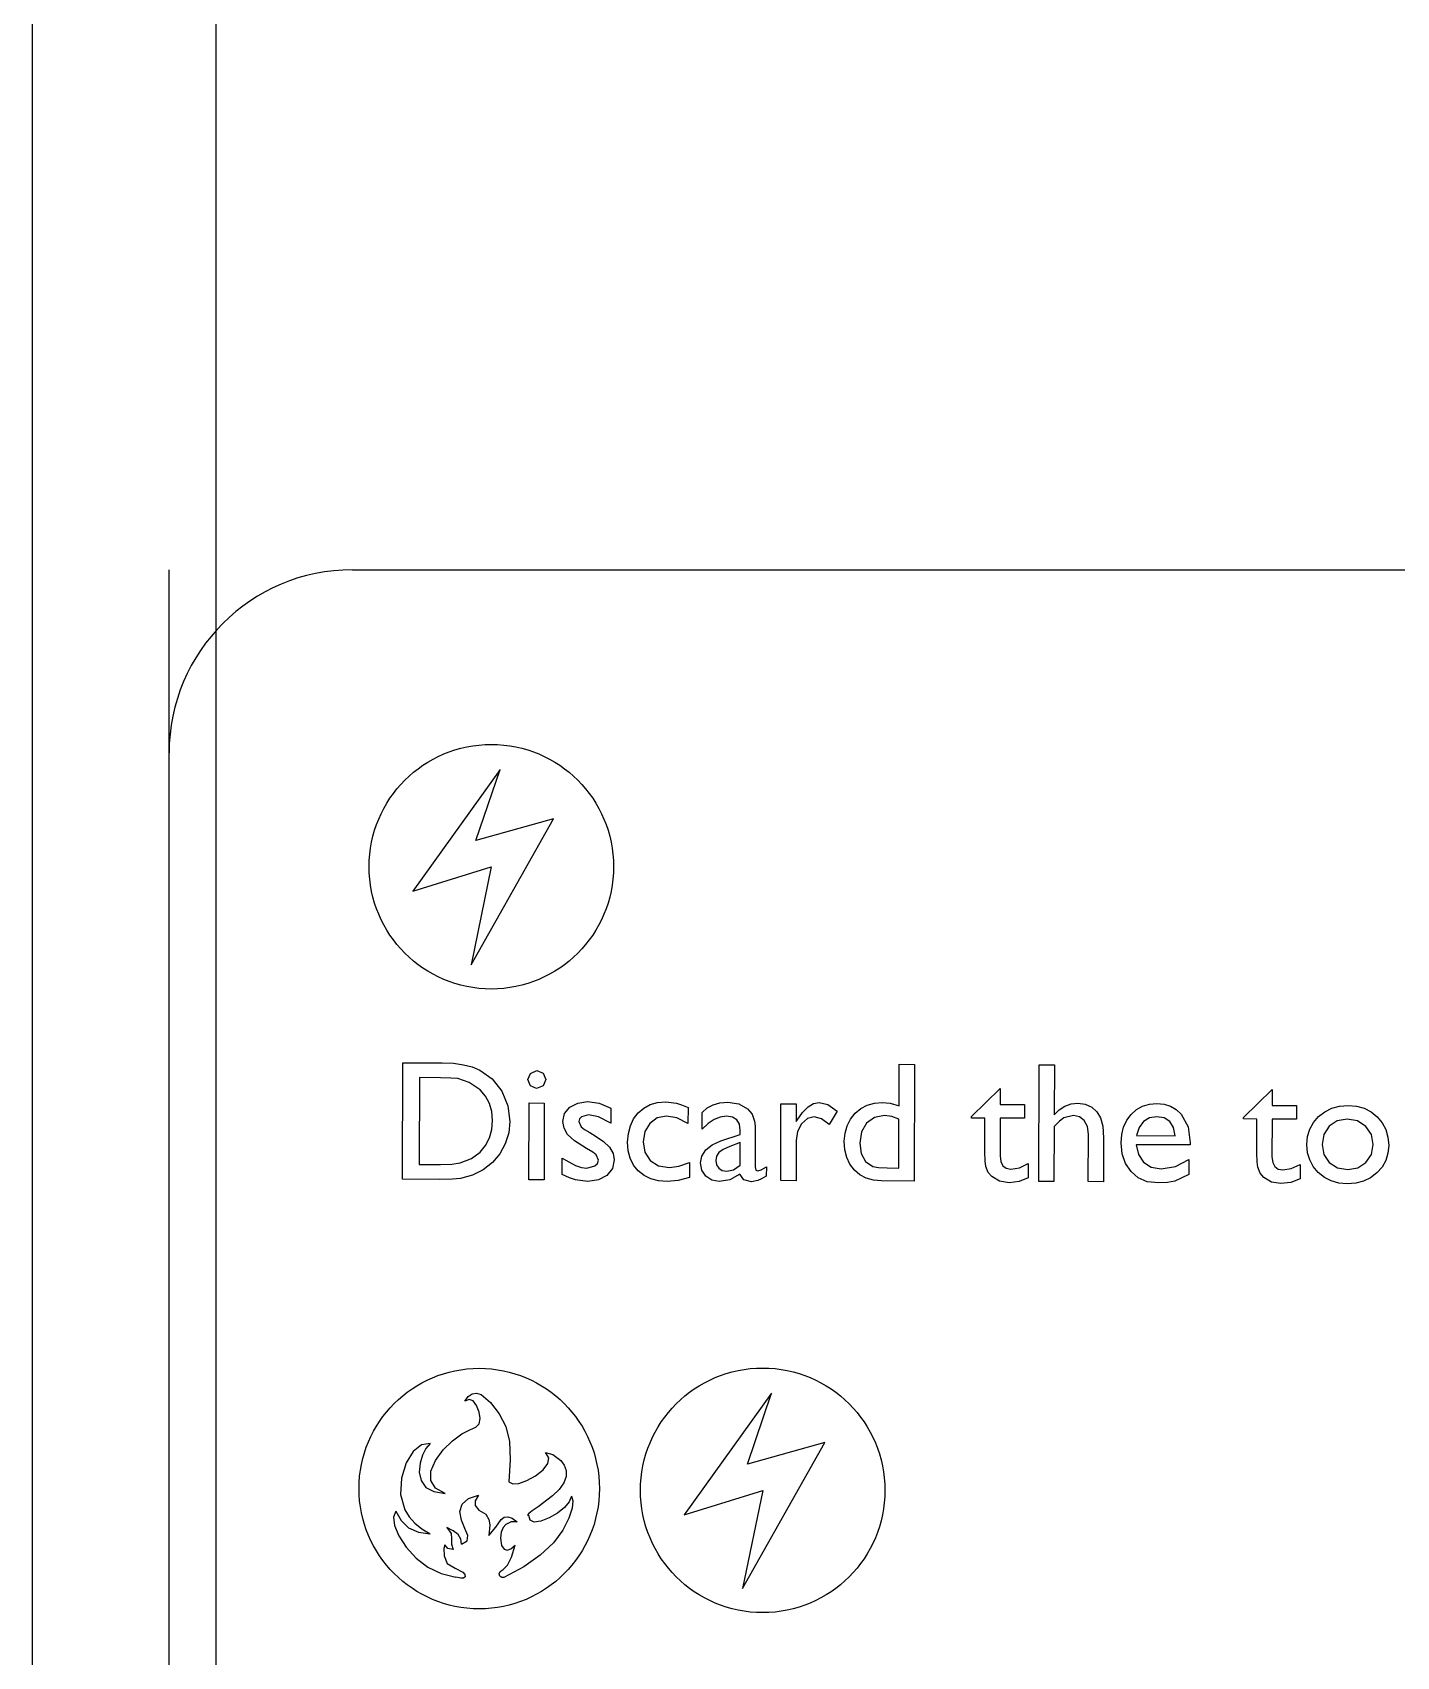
# Model space of a CAD drawing. Header units: millimetres. Extents: x -31.4 to 31.6, y -43.8 to 44.2.
# Drawn here: x -31.39 to -12.8, y -21.98 to 0.15 of the extents above; entities that cross this region are included whole.
import ezdxf

# ---------------------------------------------------------------- set-up
doc = ezdxf.new("R2010")
doc.units = ezdxf.units.MM
doc.layers.get('0').update_dxf_attribs({"linetype": 'CONTINUOUS'})

msp = doc.modelspace()

# ---------------------------------------------------------------- linework, layer by layer
for p, q in [((-28.894, 41.655), (-28.894, -41.345)), ((-29.532, -41.345), (-29.532, -7.168)), ((-27.032, -7.168), (27.106, -7.168)), ((-26.349, -15.475), (-26.344, -13.887)), ((-26.344, -13.887), (-25.808, -13.888)), ((-19.579, -14.473), (-19.578, -13.908)), ((-19.578, -13.908), (-19.369, -13.909)), ((-19.369, -13.909), (-19.374, -15.5)), ((-17.673, -15.505), (-17.668, -13.914)), ((-17.668, -13.914), (-17.461, -13.915)), ((-17.461, -13.915), (-17.463, -14.596)), ((-26.117, -14.09), (-26.121, -15.273)), ((-25.833, -14.091), (-26.117, -14.09)), ((-18.589, -14.621), (-18.199, -14.24)), ((-18.199, -14.24), (-18.199, -14.456)), ((-14.881, -14.633), (-14.491, -14.251)), ((-14.491, -14.251), (-14.491, -14.468)), ((-23.51, -14.505), (-23.51, -14.71)), ((-22.456, -14.495), (-22.457, -14.716)), ((-22.263, -14.791), (-22.263, -14.565)), ((-21.192, -15.494), (-21.189, -14.446)), ((-21.189, -14.446), (-20.98, -14.447)), ((-20.98, -14.447), (-20.981, -14.687)), ((-20.424, -14.547), (-20.533, -14.729)), ((-18.199, -14.456), (-17.868, -14.457)), ((-17.868, -14.457), (-17.868, -14.644)), ((-14.491, -14.468), (-14.16, -14.469)), ((-14.16, -14.469), (-14.161, -14.656)), ((-21.744, -14.863), (-21.744, -14.807)), ((-20.981, -14.687), (-20.969, -14.669)), ((-19.582, -15.322), (-19.58, -14.658)), ((-18.589, -14.641), (-18.589, -14.621)), ((-18.407, -14.642), (-18.589, -14.641)), ((-18.409, -15.107), (-18.407, -14.642)), ((-18.2, -14.643), (-18.201, -15.156)), ((-17.868, -14.644), (-18.2, -14.643)), ((-17.463, -14.755), (-17.466, -15.506)), ((-14.881, -14.653), (-14.881, -14.633)), ((-14.699, -14.654), (-14.881, -14.653)), ((-14.701, -15.118), (-14.699, -14.654)), ((-14.492, -14.654), (-14.494, -15.168)), ((-14.161, -14.656), (-14.492, -14.654)), ((-23.795, -14.84), (-23.721, -14.882)), ((-22.01, -14.953), (-21.744, -14.863)), ((-21.745, -14.974), (-21.884, -15.027)), ((-21.746, -15.285), (-21.745, -14.974)), ((-21.541, -14.863), (-21.542, -15.308)), ((-20.982, -14.947), (-20.983, -15.495)), ((-16.999, -15.507), (-16.997, -14.859)), ((-16.79, -14.911), (-16.792, -15.508)), ((-15.608, -15.006), (-16.345, -15.004)), ((-16.34, -14.88), (-15.812, -14.881)), ((-15.608, -14.98), (-15.608, -15.006)), ((-24.171, -15.409), (-24.17, -15.186)), ((-22.436, -15.245), (-22.436, -15.45)), ((-17.817, -15.262), (-17.817, -15.456)), ((-15.627, -15.207), (-15.627, -15.409)), ((-25.846, -15.477), (-26.349, -15.475)), ((-26.121, -15.273), (-25.829, -15.274)), ((-21.388, -15.307), (-21.389, -15.433)), ((-20.983, -15.495), (-21.192, -15.494)), ((-19.743, -15.321), (-19.582, -15.322)), ((-14.109, -15.274), (-14.11, -15.468)), ((-19.374, -15.5), (-19.817, -15.498)), ((-17.466, -15.506), (-17.673, -15.505)), ((-16.792, -15.508), (-16.999, -15.507))]:
    msp.add_line(p, q)
msp.add_lwpolyline([(-28.894, 44.155), (31.606, 44.155), (31.606, -41.345, -0.414214), (29.106, -43.845), (-31.394, -43.845), (-31.394, 41.655, -0.414214)], format="xyb", close=True)
for points in [[(-25.017, -9.89), (-26.21, -11.549), (-25.138, -11.215), (-25.415, -12.551), (-24.292, -10.564), (-25.347, -10.857)], [(-24.623, -14.435), (-24.416, -14.436), (-24.419, -15.484), (-24.626, -15.483)], [(-21.317, -18.39), (-22.51, -20.049), (-21.438, -19.715), (-21.715, -21.051), (-20.592, -19.064), (-21.647, -19.357)]]:
    msp.add_lwpolyline(points, close=True)
for points in [[(-25.808, -13.888), (-25.654, -13.895), (-25.517, -13.914), (-25.398, -13.945), (-25.295, -13.988)], [(-25.595, -14.104), (-25.691, -14.095), (-25.833, -14.091)], [(-25.439, -14.156), (-25.595, -14.104)], [(-25.292, -14.256), (-25.439, -14.156)], [(-25.295, -13.988), (-25.125, -14.108), (-24.995, -14.275)], [(-24.64, -14.117), (-24.604, -14.032)], [(-24.604, -14.203), (-24.64, -14.117)], [(-24.604, -14.032), (-24.519, -13.995)], [(-24.519, -13.995), (-24.432, -14.031)], [(-24.432, -14.031), (-24.395, -14.117)], [(-24.395, -14.117), (-24.432, -14.204)], [(-25.12, -14.674), (-25.131, -14.552), (-25.163, -14.441), (-25.217, -14.343), (-25.292, -14.256)], [(-24.995, -14.275), (-24.912, -14.473), (-24.885, -14.687)], [(-24.52, -14.24), (-24.604, -14.203)], [(-24.432, -14.204), (-24.52, -14.24)], [(-24.162, -14.69), (-24.138, -14.58), (-24.068, -14.493)], [(-24.068, -14.493), (-23.959, -14.436), (-23.825, -14.417)], [(-23.812, -14.597), (-23.91, -14.623)], [(-23.825, -14.417), (-23.669, -14.44), (-23.51, -14.505)], [(-23.51, -14.71), (-23.678, -14.626), (-23.812, -14.597)], [(-23.279, -14.969), (-23.269, -14.852), (-23.242, -14.746), (-23.198, -14.653), (-23.135, -14.571)], [(-23.135, -14.571), (-23.058, -14.505), (-22.97, -14.458), (-22.871, -14.43), (-22.76, -14.421)], [(-22.76, -14.421), (-22.615, -14.437)], [(-22.615, -14.437), (-22.543, -14.459), (-22.456, -14.495)], [(-22.263, -14.565), (-22.196, -14.503), (-22.115, -14.459), (-22.022, -14.432), (-21.915, -14.424)], [(-21.915, -14.424), (-21.762, -14.446), (-21.643, -14.513)], [(-21.643, -14.513), (-21.582, -14.59)], [(-21.582, -14.59), (-21.548, -14.684)], [(-20.969, -14.669), (-20.894, -14.563), (-20.819, -14.488), (-20.743, -14.442), (-20.668, -14.428)], [(-20.668, -14.428), (-20.548, -14.458), (-20.424, -14.547)], [(-20.325, -14.956), (-20.315, -14.845), (-20.288, -14.745), (-20.242, -14.656), (-20.179, -14.576)], [(-20.179, -14.576), (-20.101, -14.511), (-20.013, -14.465), (-19.915, -14.437), (-19.807, -14.428)], [(-19.776, -14.608), (-19.915, -14.633), (-20.023, -14.709)], [(-19.807, -14.428), (-19.698, -14.439), (-19.579, -14.473)], [(-19.58, -14.658), (-19.677, -14.621), (-19.776, -14.608)], [(-17.463, -14.596), (-17.394, -14.527), (-17.317, -14.478), (-17.232, -14.448), (-17.14, -14.439)], [(-17.201, -14.604), (-17.33, -14.639)], [(-17.053, -14.675), (-17.118, -14.622), (-17.201, -14.604)], [(-17.14, -14.439), (-17.041, -14.452), (-16.952, -14.492)], [(-16.952, -14.492), (-16.88, -14.554), (-16.83, -14.637)], [(-16.552, -14.979), (-16.543, -14.865), (-16.517, -14.763), (-16.475, -14.671), (-16.415, -14.591)], [(-16.415, -14.591), (-16.342, -14.526), (-16.259, -14.479), (-16.166, -14.451), (-16.063, -14.442)], [(-16.063, -14.442), (-15.964, -14.452), (-15.876, -14.479), (-15.798, -14.525), (-15.731, -14.589)], [(-15.731, -14.589), (-15.638, -14.76), (-15.608, -14.98)], [(-13.859, -14.621), (-13.773, -14.554), (-13.677, -14.506), (-13.572, -14.478), (-13.456, -14.469)], [(-13.456, -14.469), (-13.342, -14.479), (-13.237, -14.508), (-13.143, -14.557), (-13.059, -14.625)], [(-25.29, -15.105), (-25.216, -15.014), (-25.163, -14.912), (-25.131, -14.799), (-25.12, -14.674)], [(-24.885, -14.687), (-24.901, -14.843), (-24.947, -14.992)], [(-24.101, -14.863), (-24.146, -14.78), (-24.162, -14.69)], [(-23.91, -14.623), (-23.937, -14.653), (-23.946, -14.69)], [(-23.946, -14.69), (-23.914, -14.76)], [(-23.914, -14.76), (-23.867, -14.797), (-23.795, -14.84)], [(-22.978, -14.713), (-23.046, -14.824), (-23.069, -14.963)], [(-22.748, -14.615), (-22.876, -14.639), (-22.978, -14.713)], [(-22.457, -14.716), (-22.608, -14.64), (-22.748, -14.615)], [(-21.933, -14.617), (-22.017, -14.628), (-22.1, -14.66), (-22.182, -14.715), (-22.263, -14.791)], [(-21.744, -14.807), (-21.756, -14.724), (-21.791, -14.665), (-21.85, -14.629), (-21.933, -14.617)], [(-21.548, -14.684), (-21.542, -14.752), (-21.541, -14.863)], [(-20.908, -14.721), (-20.963, -14.825), (-20.982, -14.947)], [(-20.734, -14.625), (-20.827, -14.649), (-20.908, -14.721)], [(-20.533, -14.729), (-20.637, -14.651), (-20.734, -14.625)], [(-20.023, -14.709), (-20.092, -14.827), (-20.115, -14.982)], [(-17.33, -14.639), (-17.393, -14.685), (-17.463, -14.755)], [(-16.997, -14.859), (-17.011, -14.756), (-17.053, -14.675)], [(-16.83, -14.637), (-16.799, -14.752), (-16.79, -14.911)], [(-16.247, -14.689), (-16.306, -14.77), (-16.34, -14.88)], [(-16.063, -14.622), (-16.165, -14.639), (-16.247, -14.689)], [(-15.886, -14.69), (-15.963, -14.639), (-16.063, -14.622)], [(-15.812, -14.881), (-15.835, -14.771), (-15.886, -14.69)], [(-14.019, -15.003), (-14.009, -14.893), (-13.979, -14.793), (-13.929, -14.702), (-13.859, -14.621)], [(-13.713, -14.753), (-13.785, -14.864), (-13.81, -15.002)], [(-13.468, -14.655), (-13.604, -14.68), (-13.713, -14.753)], [(-13.213, -14.754), (-13.328, -14.68), (-13.468, -14.655)], [(-13.113, -15.002), (-13.138, -14.865), (-13.213, -14.754)], [(-13.059, -14.625), (-12.99, -14.707), (-12.941, -14.799), (-12.912, -14.901), (-12.902, -15.013)], [(-24.947, -14.992), (-25.022, -15.129), (-25.123, -15.248)], [(-23.838, -15.054), (-24.004, -14.95), (-24.101, -14.863)], [(-23.721, -14.882), (-23.607, -14.959), (-23.525, -15.039), (-23.477, -15.123), (-23.461, -15.211)], [(-23.134, -15.36), (-23.198, -15.281), (-23.243, -15.189), (-23.27, -15.086), (-23.279, -14.969)], [(-23.069, -14.963), (-23.045, -15.107), (-22.973, -15.218)], [(-22.213, -15.076), (-22.126, -15.006), (-22.01, -14.953)], [(-21.884, -15.027), (-21.975, -15.069), (-22.034, -15.112)], [(-20.188, -15.35), (-20.248, -15.27), (-20.291, -15.178), (-20.316, -15.073), (-20.325, -14.956)], [(-20.115, -14.982), (-20.096, -15.125), (-20.036, -15.231)], [(-16.489, -15.261), (-16.536, -15.129), (-16.552, -14.979)], [(-16.345, -15.004), (-16.316, -15.139), (-16.245, -15.243)], [(-13.862, -15.384), (-13.931, -15.303), (-13.98, -15.212), (-14.01, -15.113), (-14.019, -15.003)], [(-13.81, -15.002), (-13.786, -15.138), (-13.713, -15.248)], [(-13.212, -15.248), (-13.138, -15.139), (-13.113, -15.002)], [(-12.902, -15.013), (-12.913, -15.121), (-12.943, -15.22), (-12.993, -15.309), (-13.064, -15.389)], [(-25.829, -15.274), (-25.678, -15.269), (-25.564, -15.252)], [(-25.564, -15.252), (-25.407, -15.194)], [(-25.407, -15.194), (-25.29, -15.105)], [(-25.123, -15.248), (-25.249, -15.348), (-25.394, -15.419)], [(-24.17, -15.186), (-23.991, -15.287)], [(-23.709, -15.142), (-23.756, -15.105), (-23.838, -15.054)], [(-23.725, -15.294), (-23.69, -15.259), (-23.678, -15.217)], [(-23.678, -15.217), (-23.709, -15.142)], [(-23.461, -15.211), (-23.486, -15.328), (-23.563, -15.423)], [(-22.973, -15.218), (-22.859, -15.29), (-22.71, -15.314)], [(-22.71, -15.314), (-22.582, -15.297), (-22.436, -15.245)], [(-22.284, -15.253), (-22.266, -15.159), (-22.213, -15.076)], [(-22.212, -15.435), (-22.266, -15.353), (-22.284, -15.253)], [(-22.034, -15.112), (-22.067, -15.16), (-22.078, -15.218)], [(-22.078, -15.218), (-22.068, -15.277), (-22.037, -15.324)], [(-20.036, -15.231), (-19.935, -15.302)], [(-18.397, -15.3), (-18.406, -15.226), (-18.409, -15.107)], [(-18.201, -15.156), (-18.192, -15.235), (-18.165, -15.291), (-18.118, -15.325), (-18.053, -15.337)], [(-18.053, -15.337), (-17.938, -15.318), (-17.817, -15.262)], [(-16.318, -15.454), (-16.414, -15.369), (-16.489, -15.261)], [(-16.245, -15.243), (-16.139, -15.31), (-16.005, -15.333)], [(-16.005, -15.333), (-15.808, -15.302), (-15.627, -15.207)], [(-14.689, -15.312), (-14.698, -15.238), (-14.701, -15.118)], [(-14.494, -15.168), (-14.484, -15.247), (-14.457, -15.303), (-14.41, -15.337), (-14.345, -15.348)], [(-13.713, -15.248), (-13.601, -15.319), (-13.461, -15.343)], [(-13.461, -15.343), (-13.322, -15.32), (-13.212, -15.248)], [(-25.559, -15.466), (-25.668, -15.475), (-25.846, -15.477)], [(-25.394, -15.419), (-25.559, -15.466)], [(-23.988, -15.484), (-24.07, -15.455), (-24.171, -15.409)], [(-23.991, -15.287), (-23.907, -15.315), (-23.837, -15.325)], [(-23.821, -15.504), (-23.988, -15.484)], [(-23.837, -15.325), (-23.725, -15.294)], [(-23.563, -15.423), (-23.678, -15.484), (-23.821, -15.504)], [(-22.742, -15.507), (-22.859, -15.498), (-22.963, -15.47), (-23.055, -15.424), (-23.134, -15.36)], [(-22.436, -15.45), (-22.591, -15.493), (-22.742, -15.507)], [(-22.03, -15.507), (-22.13, -15.489), (-22.212, -15.435)], [(-22.037, -15.324), (-21.989, -15.355), (-21.929, -15.365)], [(-21.748, -15.406), (-21.885, -15.482), (-22.03, -15.507)], [(-21.929, -15.365), (-21.834, -15.345), (-21.746, -15.285)], [(-21.592, -15.511), (-21.697, -15.484), (-21.748, -15.406)], [(-21.503, -15.494), (-21.592, -15.511)], [(-21.542, -15.308), (-21.533, -15.349), (-21.506, -15.362)], [(-21.506, -15.362), (-21.458, -15.348), (-21.388, -15.307)], [(-21.389, -15.433), (-21.453, -15.471), (-21.503, -15.494)], [(-19.817, -15.498), (-19.928, -15.489), (-20.026, -15.461), (-20.113, -15.415), (-20.188, -15.35)], [(-19.935, -15.302), (-19.86, -15.316), (-19.743, -15.321)], [(-18.364, -15.382), (-18.397, -15.3)], [(-18.315, -15.438), (-18.364, -15.382)], [(-18.078, -15.522), (-18.209, -15.501), (-18.315, -15.438)], [(-17.817, -15.456), (-17.943, -15.506), (-18.078, -15.522)], [(-16.038, -15.526), (-16.194, -15.508), (-16.318, -15.454)], [(-15.627, -15.409), (-15.818, -15.5)], [(-14.656, -15.394), (-14.689, -15.312)], [(-14.607, -15.45), (-14.656, -15.394)], [(-14.371, -15.534), (-14.501, -15.513), (-14.607, -15.45)], [(-14.11, -15.468), (-14.235, -15.518), (-14.371, -15.534)], [(-14.345, -15.348), (-14.23, -15.33), (-14.109, -15.274)], [(-13.469, -15.537), (-13.582, -15.527), (-13.685, -15.498), (-13.778, -15.451), (-13.862, -15.384)], [(-13.064, -15.389), (-13.15, -15.454), (-13.246, -15.5), (-13.352, -15.528), (-13.469, -15.537)], [(-15.818, -15.5), (-15.92, -15.52), (-16.038, -15.526)], [(-25.768, -19.757), (-25.901, -19.684), (-25.965, -19.581), (-25.962, -19.454), (-25.901, -19.309), (-25.795, -19.163), (-25.667, -19.038), (-25.538, -18.947), (-25.429, -18.892), (-25.349, -18.854), (-25.304, -18.808), (-25.291, -18.738), (-25.306, -18.648), (-25.339, -18.56), (-25.385, -18.497), (-25.44, -18.476), (-25.5, -18.5)], [(-25.5, -18.5), (-25.452, -18.434), (-25.398, -18.398), (-25.34, -18.39), (-25.277, -18.41), (-25.147, -18.516), (-25.029, -18.671), (-24.942, -18.845), (-24.892, -19.048), (-24.879, -19.297), (-24.9, -19.6)], [(-25.97, -19.077), (-26.092, -19.096), (-26.204, -19.186), (-26.299, -19.342), (-26.364, -19.547), (-26.376, -19.77), (-26.317, -19.98), (-26.259, -20.074), (-26.182, -20.161), (-26.086, -20.239), (-25.97, -20.309)], [(-25.97, -19.077), (-26.031, -19.144), (-26.078, -19.234), (-26.11, -19.346), (-26.12, -19.468), (-26.096, -19.583), (-26.031, -19.675), (-25.922, -19.733), (-25.768, -19.757)], [(-24.9, -19.6), (-24.846, -19.627), (-24.762, -19.62), (-24.654, -19.58), (-24.535, -19.515), (-24.432, -19.434), (-24.368, -19.35), (-24.356, -19.272), (-24.4, -19.2)], [(-24.4, -19.2), (-24.298, -19.226), (-24.192, -19.309), (-24.147, -19.37), (-24.119, -19.443), (-24.118, -19.525), (-24.15, -19.612), (-24.215, -19.702), (-24.305, -19.789), (-24.501, -19.939), (-24.579, -19.994), (-24.628, -20.032), (-24.644, -20.054), (-24.627, -20.058)], [(-25.543, -20.448), (-25.469, -20.403), (-25.46, -20.331), (-25.498, -20.234), (-25.546, -20.12), (-25.566, -20.004), (-25.536, -19.903), (-25.451, -19.828), (-25.312, -19.783)], [(-25.312, -19.783), (-25.359, -19.856), (-25.36, -19.923), (-25.31, -19.984), (-25.215, -20.04)], [(-24.046, -19.796), (-24.026, -19.857), (-24.036, -19.957), (-24.08, -20.094), (-24.163, -20.257), (-24.292, -20.43), (-24.47, -20.6), (-24.696, -20.758), (-24.968, -20.904)], [(-24.046, -19.796), (-24.075, -19.871), (-24.139, -19.948), (-24.234, -20.024), (-24.348, -20.091), (-24.462, -20.136), (-24.553, -20.149), (-24.609, -20.123), (-24.627, -20.058)], [(-26.441, -19.997), (-26.47, -20.082), (-26.456, -20.196), (-26.397, -20.337), (-26.297, -20.491), (-26.163, -20.638), (-26.003, -20.76), (-25.822, -20.847), (-25.624, -20.898)], [(-26.441, -19.997), (-26.369, -20.128), (-26.267, -20.225), (-26.133, -20.284), (-25.97, -20.309)], [(-25.215, -20.04), (-25.174, -20.112), (-25.159, -20.185), (-25.172, -20.329)], [(-25.172, -20.329), (-25.078, -20.215), (-25.002, -20.113), (-24.963, -20.081), (-24.915, -20.075), (-24.856, -20.096), (-24.786, -20.146)], [(-25.543, -20.448), (-25.554, -20.379), (-25.591, -20.318), (-25.656, -20.265), (-25.746, -20.221)], [(-25.746, -20.221), (-25.687, -20.302), (-25.679, -20.377), (-25.683, -20.449), (-25.657, -20.523)], [(-24.786, -20.146), (-24.867, -20.146), (-24.942, -20.182), (-24.976, -20.222), (-25.002, -20.283), (-25.012, -20.365), (-24.997, -20.468)], [(-25.773, -20.456), (-25.786, -20.509), (-25.783, -20.609), (-25.738, -20.713), (-25.633, -20.775), (-25.526, -20.828), (-25.499, -20.862), (-25.496, -20.893), (-25.516, -20.911), (-25.552, -20.914), (-25.624, -20.898)], [(-25.657, -20.523), (-25.732, -20.509), (-25.773, -20.456)], [(-24.968, -20.904), (-24.996, -20.904), (-25.021, -20.884), (-25.033, -20.852), (-25.019, -20.822), (-24.976, -20.792), (-24.918, -20.736), (-24.862, -20.628), (-24.814, -20.461)], [(-24.997, -20.468), (-24.963, -20.516), (-24.921, -20.532), (-24.871, -20.512), (-24.814, -20.461)]]:
    msp.add_lwpolyline(points)
for centre, radius in [((-25.138, -11.215), 1.667), ((-25.303, -19.691), 1.639), ((-21.438, -19.715), 1.667)]:
    msp.add_circle(centre, radius)
msp.add_arc((-27.032, -9.668), 2.5, 90, 179.9265)

doc.saveas('drawing.dxf')
